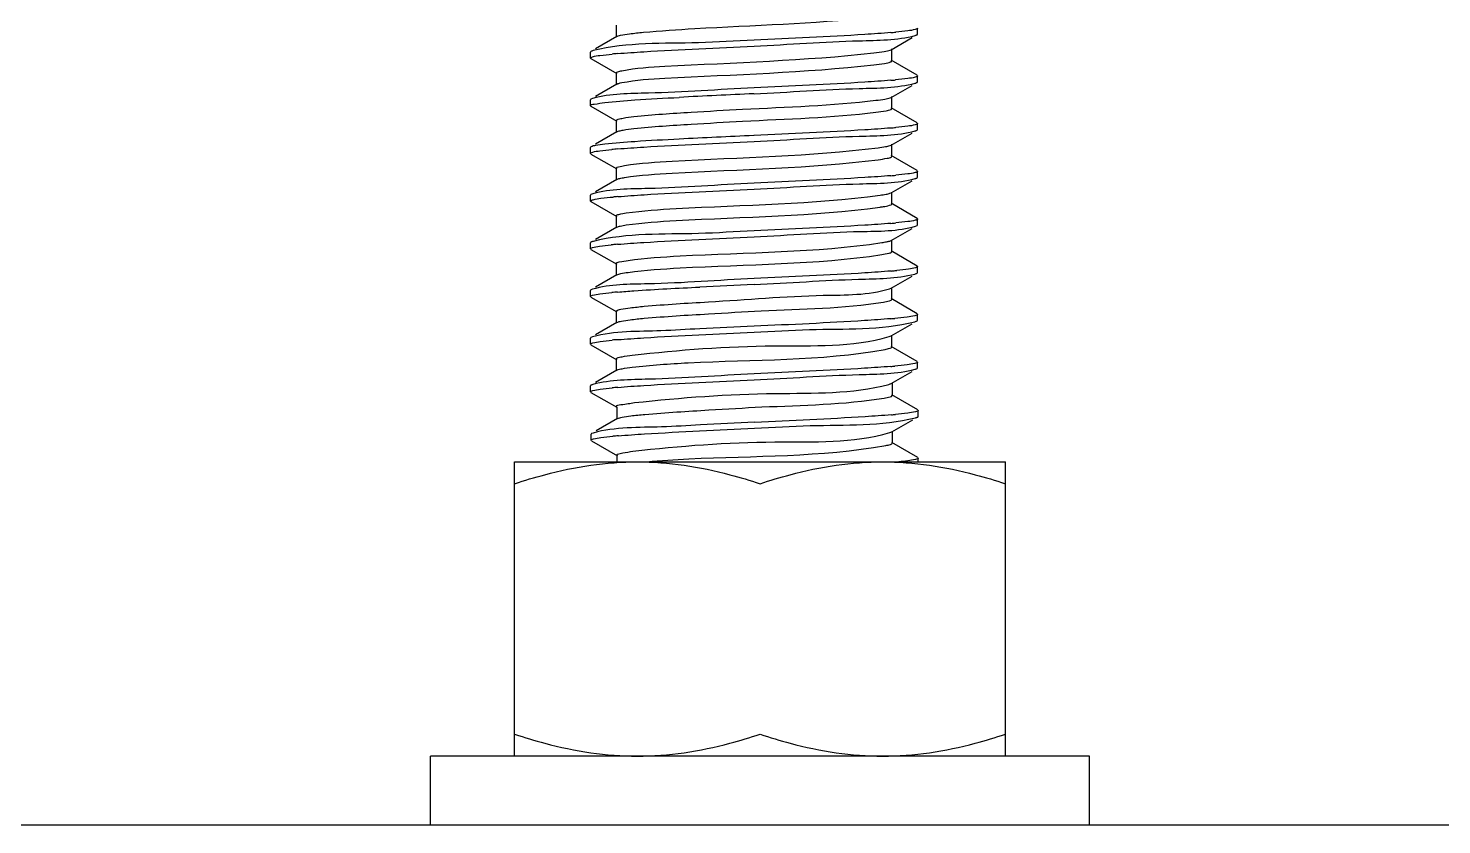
# Model space of a CAD drawing. Extents: x 1247970 to 1725648, y 860327 to 1277876.
# Drawn here: x 1322383.9 to 1322647.8, y 1199213.2 to 1199362 of the extents above; entities that cross this region are included whole.
import ezdxf

# ---------------------------------------------------------------- set-up
doc = ezdxf.new("R2010")
doc.units = 0
doc.header["$LTSCALE"] = 1000
doc.header["$MEASUREMENT"] = 0
doc.layers.get('0').update_dxf_attribs({"color": 254})
doc.layers.add('TK', color=4, linetype='Continuous')

# ---------------------------------------------------------------- blocks, each defined once
blk = doc.blocks.new('A$C7BF01818')
at = {"linetype": 'Continuous'}
for p, q in [((1830, 5873.05), (1830, 5870.81)), ((1886.15, 5871.24), (1886.25, 5871.36)), ((1886.25, 5871.36), (1886.25, 5872.47)), ((1830.12, 5870.94), (1826.13, 5868.63)), ((1881.16, 5868.39), (1881.3, 5868.46)), ((1881.3, 5868.46), (1885.22, 5870.71)), ((1881.42, 5866.35), (1881.42, 5868.59)), ((1825.27, 5868.13), (1825.17, 5868.02)), ((1825.17, 5866.9), (1825.17, 5868.02)), ((1825.27, 5866.79), (1825.17, 5866.9)), ((1825.27, 5866.79), (1830.12, 5864)), ((1886.15, 5863.68), (1881.3, 5866.49)), ((1830, 5864.14), (1830, 5861.9)), ((1886.15, 5863.68), (1886.25, 5863.56)), ((1886.25, 5862.45), (1886.25, 5863.56)), ((1830.12, 5862.03), (1826.13, 5859.72)), ((1881.3, 5859.55), (1885.22, 5861.8)), ((1886.15, 5862.34), (1886.25, 5862.45)), ((1825.27, 5859.22), (1825.17, 5859.11)), ((1825.17, 5858), (1825.17, 5859.11)), ((1825.27, 5857.88), (1825.17, 5858)), ((1825.59, 5859.34), (1825.27, 5859.22)), ((1881.14, 5859.48), (1881.3, 5859.55)), ((1881.42, 5857.45), (1881.42, 5859.69)), ((1825.27, 5857.88), (1830.12, 5855.1)), ((1886.15, 5854.77), (1881.3, 5857.58)), ((1881.41, 5857.41), (1881.42, 5857.45)), ((1830.12, 5853.13), (1826.13, 5850.81)), ((1830, 5855.23), (1830, 5852.99)), ((1881.3, 5850.64), (1885.22, 5852.89)), ((1886.15, 5854.77), (1886.25, 5854.65)), ((1886.15, 5853.43), (1886.25, 5853.54)), ((1886.25, 5853.54), (1886.25, 5854.65)), ((1825.27, 5850.31), (1825.17, 5850.2)), ((1825.17, 5849.09), (1825.17, 5850.2)), ((1881.12, 5850.56), (1881.3, 5850.64)), ((1881.42, 5848.54), (1881.42, 5850.78)), ((1825.27, 5848.97), (1825.17, 5849.09)), ((1825.27, 5848.97), (1830.12, 5846.19)), ((1886.15, 5845.86), (1881.3, 5848.67)), ((1881.37, 5848.45), (1881.42, 5848.54)), ((1830, 5846.32), (1830, 5844.08)), ((1886.15, 5845.86), (1886.25, 5845.75)), ((1886.25, 5844.63), (1886.25, 5845.75)), ((1830.12, 5844.22), (1826.13, 5841.9)), ((1881.3, 5841.73), (1885.22, 5843.98)), ((1886.15, 5844.52), (1886.25, 5844.63)), ((1825.27, 5841.41), (1825.17, 5841.29)), ((1825.17, 5840.18), (1825.17, 5841.29)), ((1825.27, 5840.07), (1825.17, 5840.18)), ((1825.6, 5841.53), (1825.27, 5841.41)), ((1825.27, 5840.07), (1830.12, 5837.28)), ((1881.09, 5841.64), (1881.3, 5841.73)), ((1886.15, 5836.95), (1881.3, 5839.76)), ((1881.42, 5839.63), (1881.42, 5841.87)), ((1830, 5837.42), (1830, 5835.18)), ((1886.15, 5836.95), (1886.25, 5836.84)), ((1886.25, 5835.73), (1886.25, 5836.84)), ((1830.12, 5835.31), (1826.13, 5833)), ((1881.3, 5832.82), (1885.22, 5835.07)), ((1885.87, 5835.5), (1886.15, 5835.61)), ((1886.15, 5835.61), (1886.25, 5835.73)), ((1825.27, 5832.5), (1825.17, 5832.38)), ((1825.17, 5831.27), (1825.17, 5832.38)), ((1881.05, 5832.72), (1881.3, 5832.82)), ((1881.42, 5830.72), (1881.42, 5832.96)), ((1825.27, 5831.16), (1825.17, 5831.27)), ((1825.27, 5831.16), (1830.12, 5828.37)), ((1886.15, 5828.04), (1881.3, 5830.86)), ((1830.12, 5826.4), (1826.13, 5824.09)), ((1830, 5828.51), (1830, 5826.27)), ((1886.15, 5828.04), (1886.25, 5827.93)), ((1886.15, 5826.7), (1886.25, 5826.82)), ((1886.25, 5826.82), (1886.25, 5827.93)), ((1825.27, 5823.59), (1825.17, 5823.47)), ((1825.55, 5823.7), (1825.27, 5823.59)), ((1881.01, 5823.8), (1881.3, 5823.92)), ((1881.3, 5823.92), (1885.22, 5826.17)), ((1881.42, 5821.81), (1881.42, 5824.05)), ((1825.17, 5822.36), (1825.17, 5823.48)), ((1825.27, 5822.25), (1825.17, 5822.36)), ((1825.27, 5822.25), (1830.12, 5819.46)), ((1886.15, 5819.14), (1881.3, 5821.95)), ((1830, 5819.6), (1830, 5817.36)), ((1886.15, 5819.14), (1886.25, 5819.02)), ((1886.25, 5817.91), (1886.25, 5819.02)), ((1830.12, 5817.49), (1826.13, 5815.18)), ((1881.3, 5815.01), (1885.22, 5817.26)), ((1886.15, 5817.8), (1886.25, 5817.91)), ((1825.27, 5814.68), (1825.17, 5814.57)), ((1825.17, 5813.46), (1825.17, 5814.57)), ((1825.27, 5813.34), (1825.17, 5813.46)), ((1825.59, 5814.8), (1825.27, 5814.68)), ((1825.27, 5813.34), (1830.12, 5810.55)), ((1880.94, 5814.87), (1881.3, 5815.01)), ((1886.15, 5810.23), (1881.3, 5813.04)), ((1881.42, 5812.91), (1881.42, 5815.14)), ((1830, 5810.69), (1830, 5808.45)), ((1830.12, 5808.59), (1826.13, 5806.27)), ((1881.3, 5806.1), (1885.22, 5808.35)), ((1886.15, 5810.23), (1886.25, 5810.11)), ((1886.15, 5808.89), (1886.25, 5809)), ((1886.25, 5809), (1886.25, 5810.11)), ((1825.27, 5805.77), (1825.17, 5805.66)), ((1825.17, 5804.55), (1825.17, 5805.66)), ((1881.54, 5803.86), (1881.54, 5806.1)), ((1825.27, 5804.43), (1825.17, 5804.55)), ((1825.27, 5804.43), (1830.12, 5801.65)), ((1886.27, 5801.18), (1881.42, 5804)), ((1830.12, 5801.65), (1830.12, 5799.41)), ((1886.27, 5801.18), (1886.37, 5801.07)), ((1886.27, 5799.84), (1886.37, 5799.96)), ((1886.37, 5799.96), (1886.37, 5801.07)), ((1830.24, 5799.54), (1826.25, 5797.23)), ((1881.42, 5797.06), (1885.34, 5799.31)), ((1825.39, 5796.73), (1825.29, 5796.61)), ((1825.29, 5795.5), (1825.29, 5796.61)), ((1825.39, 5795.39), (1825.29, 5795.5)), ((1825.7, 5796.85), (1825.39, 5796.73)), ((1825.39, 5795.39), (1830.24, 5792.6)), ((1881.06, 5796.92), (1881.41, 5797.06)), ((1886.27, 5792.27), (1881.42, 5795.09)), ((1881.54, 5794.95), (1881.54, 5797.19)), ((1830.12, 5792.74), (1830.12, 5791.47)), ((1886.27, 5792.27), (1886.37, 5792.16)), ((1886.37, 5791.47), (1886.37, 5792.16)), ((1811.03, 5736.49), (1811.03, 5791.47)), ((1811.03, 5791.47), (1902.64, 5791.47)), ((1902.64, 5736.49), (1902.64, 5791.47)), ((1795.31, 5723.67), (1795.31, 5736.49)), ((1918.37, 5736.49), (1795.31, 5736.49)), ((1918.37, 5723.67), (1918.37, 5736.49)), ((-2496.53, 5723.67), (2084.78, 5723.67))]:
    blk.add_line(p, q, dxfattribs=at)
for centre, radius, start, end in [((1871.03, 5992.54), 121.32, 274.8447, 275.0439), ((1872.58, 5974.94), 103.65, 275.0425, 275.306), ((1838.76, 5765.33), 102.76, 95.045, 95.3306), ((1840.58, 5744.64), 123.53, 94.7926, 95.0455), ((1871.02, 5983.75), 121.44, 274.8435, 275.0418), ((1872.54, 5966.47), 104.1, 275.0407, 275.2943), ((1965.74, 3432.72), 2430, 92.59531, 92.92463), ((1871.02, 5974.78), 121.38, 274.844, 275.0429), ((1872.56, 5957.34), 103.87, 275.0416, 275.3003), ((1965.74, 3424.92), 2430, 92.59531, 92.92463), ((1838.65, 5748.69), 101.57, 95.0493, 95.3633), ((1840.56, 5727.03), 123.32, 94.7938, 95.0506), ((1871.02, 5965.87), 121.38, 274.8441, 275.0431), ((1872.57, 5948.38), 103.82, 275.0418, 275.3018), ((1839.21, 5733.58), 107.8, 95.0234, 95.2041), ((1840.71, 5716.41), 125.04, 94.7782, 95.0216), ((1875.68, 5865.24), 26.43, 277.7394, 279.139), ((1871.05, 5956.71), 121.13, 274.8465, 275.0476), ((1872.66, 5938.5), 102.84, 275.0458, 275.3274), ((1838.41, 5733.54), 98.9, 95.0604, 95.4368), ((1840.5, 5710.02), 122.51, 94.8019, 95.0637), ((1871.16, 5946.53), 119.85, 274.86, 275.0688), ((1873.05, 5925.23), 98.46, 275.0636, 275.4477), ((2023.16, 2178.41), 3650.03, 92.62941, 92.78857), ((1838.65, 5722), 101.54, 95.0522, 95.3634), ((1840.54, 5700.68), 122.94, 94.7978, 95.0535), ((2023.16, 2170.61), 3650.03, 92.62941, 92.78857), ((1870.91, 5940.41), 122.64, 274.8306, 275.0234), ((1872.19, 5925.84), 108.02, 275.024, 275.1972), ((1838.84, 5710.95), 103.7, 95.0408, 95.3066), ((1840.61, 5690.86), 123.85, 94.7892, 95.0408), ((1870.93, 5931.27), 122.42, 274.8332, 275.027), ((1872.26, 5916.15), 107.24, 275.0273, 275.2163), ((1838.85, 5701.9), 103.83, 95.0403, 95.3029), ((1840.61, 5681.94), 123.87, 94.7894, 95.0402), ((1871.03, 5922.45), 122.64, 274.8306, 275.0234), ((1872.31, 5907.89), 108.02, 275.024, 275.1972), ((2023.28, 2152.66), 3650.03, 92.62941, 92.78857), ((1838.96, 5692.99), 103.7, 95.0408, 95.3066), ((1840.73, 5672.91), 123.85, 94.7892, 95.0408)]:
    blk.add_arc(centre, radius, start, end, dxfattribs=at)
for points, knots in [([(1835.06, 5871.71), (1838.25, 5872.01), (1852.43, 5872.95), (1866.66, 5873.33), (1877.61, 5874.48)], [0, 0, 0, 0, 0.225497, 1, 1, 1, 1]), ([(1830.12, 5870.94), (1830.2, 5870.99), (1830.42, 5871.07), (1830.65, 5871.13), (1830.78, 5871.16)], [0, 0, 0, 0, 0.400712, 1, 1, 1, 1]), ([(1830.78, 5871.16), (1831.34, 5871.28), (1832.77, 5871.48), (1834.2, 5871.63), (1835.06, 5871.71)], [0, 0, 0, 0, 0.398732, 1, 1, 1, 1]), ([(1881.28, 5871.65), (1879.65, 5871.51), (1871.13, 5870.93), (1862.61, 5870.56), (1855.71, 5870.24)], [0, 0, 0, 0, 0.191213, 1, 1, 1, 1]), ([(1855.71, 5869.13), (1862.25, 5869.44), (1872.21, 5870.22), (1882.4, 5870.21), (1885.78, 5871.11)], [0, 0, 0, 0, 0.651805, 1, 1, 1, 1]), ([(1885.79, 5872.22), (1885.34, 5872.1), (1884.13, 5871.93), (1882.92, 5871.8), (1882.17, 5871.73)], [0, 0, 0, 0, 0.382554, 1, 1, 1, 1]), ([(1885.78, 5871.11), (1885.86, 5871.13), (1885.98, 5871.17), (1886.1, 5871.22), (1886.15, 5871.24)], [0, 0, 0, 0, 0.580825, 1, 1, 1, 1]), ([(1886.25, 5872.47), (1886.25, 5872.41), (1886.06, 5872.29), (1885.91, 5872.25), (1885.79, 5872.22)], [0, 0, 0, 0, 0.314891, 1, 1, 1, 1]), ([(1855.71, 5870.24), (1852.26, 5870.08), (1842.29, 5869.41), (1832.08, 5869.87), (1825.7, 5868.28)], [0, 0, 0, 0, 0.344675, 1, 1, 1, 1]), ([(1830.26, 5867.74), (1831.89, 5867.87), (1840.37, 5868.44), (1848.85, 5868.81), (1855.71, 5869.13)], [0, 0, 0, 0, 0.192108, 1, 1, 1, 1]), ([(1825.17, 5866.9), (1825.17, 5866.96), (1825.34, 5867.07), (1825.48, 5867.11), (1825.59, 5867.14)], [0, 0, 0, 0, 0.318269, 1, 1, 1, 1]), ([(1825.7, 5868.28), (1825.61, 5868.26), (1825.47, 5868.22), (1825.32, 5868.16), (1825.27, 5868.13)], [0, 0, 0, 0, 0.588708, 1, 1, 1, 1]), ([(1825.59, 5867.14), (1826.04, 5867.27), (1827.25, 5867.44), (1828.46, 5867.57), (1829.21, 5867.64)], [0, 0, 0, 0, 0.379028, 1, 1, 1, 1]), ([(1831.01, 5864.54), (1833.66, 5865.06), (1849.42, 5865.99), (1865.12, 5866.42), (1878.06, 5867.86)], [0, 0, 0, 0, 0.171873, 1, 1, 1, 1]), ([(1878.06, 5867.86), (1878.72, 5867.93), (1879.76, 5868.07), (1880.8, 5868.25), (1881.16, 5868.39)], [0, 0, 0, 0, 0.633639, 1, 1, 1, 1]), ([(1878.06, 5865.62), (1878.74, 5865.7), (1879.79, 5865.84), (1880.86, 5866.02), (1881.21, 5866.17)], [0, 0, 0, 0, 0.641712, 1, 1, 1, 1]), ([(1881.21, 5866.17), (1881.27, 5866.2), (1881.35, 5866.24), (1881.42, 5866.32), (1881.42, 5866.35)], [0, 0, 0, 0, 0.633121, 1, 1, 1, 1]), ([(1830.01, 5864.14), (1830.01, 5864.25), (1830.46, 5864.42), (1830.76, 5864.49), (1831.01, 5864.54)], [0, 0, 0, 0, 0.292633, 1, 1, 1, 1]), ([(1831.01, 5862.3), (1833.66, 5862.83), (1849.42, 5863.75), (1865.12, 5864.18), (1878.06, 5865.62)], [0, 0, 0, 0, 0.171873, 1, 1, 1, 1]), ([(1885.78, 5863.31), (1885.33, 5863.19), (1884.12, 5863.02), (1882.9, 5862.89), (1882.15, 5862.82)], [0, 0, 0, 0, 0.382619, 1, 1, 1, 1]), ([(1886.25, 5863.56), (1886.25, 5863.5), (1886.06, 5863.39), (1885.9, 5863.35), (1885.78, 5863.31)], [0, 0, 0, 0, 0.314645, 1, 1, 1, 1]), ([(1855.71, 5861.33), (1849.14, 5861.03), (1839.17, 5860.21), (1828.95, 5860.28), (1825.59, 5859.34)], [0, 0, 0, 0, 0.654032, 1, 1, 1, 1]), ([(1830.12, 5862.03), (1830.23, 5862.1), (1830.53, 5862.19), (1830.83, 5862.26), (1831.01, 5862.3)], [0, 0, 0, 0, 0.38808, 1, 1, 1, 1]), ([(1881.27, 5862.74), (1879.65, 5862.6), (1871.13, 5862.02), (1862.6, 5861.65), (1855.71, 5861.33)], [0, 0, 0, 0, 0.191241, 1, 1, 1, 1]), ([(1855.71, 5860.22), (1862.25, 5860.53), (1872.21, 5861.31), (1882.41, 5861.3), (1885.79, 5862.2)], [0, 0, 0, 0, 0.651848, 1, 1, 1, 1]), ([(1885.79, 5862.2), (1885.86, 5862.22), (1885.98, 5862.26), (1886.1, 5862.31), (1886.15, 5862.34)], [0, 0, 0, 0, 0.580747, 1, 1, 1, 1]), ([(1825.17, 5858), (1825.16, 5858.24), (1826.54, 5858.33), (1827.19, 5858.52), (1827.86, 5858.6)], [0, 0, 0, 0, 0.267629, 1, 1, 1, 1]), ([(1843.97, 5856.79), (1847.16, 5856.98), (1858.67, 5857.67), (1870.21, 5858.02), (1878.48, 5859)], [0, 0, 0, 0, 0.277799, 1, 1, 1, 1]), ([(1878.48, 5859), (1879.04, 5859.07), (1879.93, 5859.19), (1880.83, 5859.36), (1881.14, 5859.48)], [0, 0, 0, 0, 0.625213, 1, 1, 1, 1]), ([(1830, 5855.23), (1830.01, 5855.36), (1830.6, 5855.54), (1830.95, 5855.62), (1831.27, 5855.68)], [0, 0, 0, 0, 0.286497, 1, 1, 1, 1]), ([(1831.27, 5855.68), (1831.94, 5855.8), (1836.16, 5856.32), (1840.4, 5856.56), (1843.97, 5856.79)], [0, 0, 0, 0, 0.159186, 1, 1, 1, 1]), ([(1843.97, 5854.55), (1847.16, 5854.74), (1858.67, 5855.43), (1870.21, 5855.78), (1878.48, 5856.76)], [0, 0, 0, 0, 0.277799, 1, 1, 1, 1]), ([(1878.48, 5856.76), (1879.11, 5856.84), (1880.04, 5856.99), (1881.02, 5857.15), (1881.31, 5857.31)], [0, 0, 0, 0, 0.658243, 1, 1, 1, 1]), ([(1881.31, 5857.31), (1881.33, 5857.33), (1881.37, 5857.36), (1881.4, 5857.39), (1881.41, 5857.41)], [0, 0, 0, 0, 0.576083, 1, 1, 1, 1]), ([(1830.12, 5853.13), (1830.25, 5853.2), (1830.64, 5853.32), (1831.03, 5853.4), (1831.27, 5853.44)], [0, 0, 0, 0, 0.377708, 1, 1, 1, 1]), ([(1831.27, 5853.44), (1831.94, 5853.56), (1836.16, 5854.08), (1840.4, 5854.32), (1843.97, 5854.55)], [0, 0, 0, 0, 0.159186, 1, 1, 1, 1]), ([(1881.27, 5853.83), (1879.65, 5853.69), (1871.13, 5853.12), (1862.61, 5852.75), (1855.71, 5852.43)], [0, 0, 0, 0, 0.191226, 1, 1, 1, 1]), ([(1855.71, 5851.32), (1862.25, 5851.62), (1872.21, 5852.4), (1882.4, 5852.39), (1885.78, 5853.29)], [0, 0, 0, 0, 0.651775, 1, 1, 1, 1]), ([(1885.79, 5854.41), (1885.33, 5854.29), (1884.12, 5854.11), (1882.91, 5853.98), (1882.16, 5853.91)], [0, 0, 0, 0, 0.382661, 1, 1, 1, 1]), ([(1885.78, 5853.29), (1885.86, 5853.31), (1885.98, 5853.35), (1886.1, 5853.4), (1886.15, 5853.43)], [0, 0, 0, 0, 0.580924, 1, 1, 1, 1]), ([(1886.25, 5854.65), (1886.25, 5854.6), (1886.06, 5854.48), (1885.9, 5854.44), (1885.79, 5854.41)], [0, 0, 0, 0, 0.314668, 1, 1, 1, 1]), ([(1827.86, 5850.8), (1827.28, 5850.73), (1826.42, 5850.6), (1825.53, 5850.46), (1825.27, 5850.31)], [0, 0, 0, 0, 0.660141, 1, 1, 1, 1]), ([(1830.26, 5849.92), (1831.88, 5850.06), (1840.36, 5850.63), (1848.85, 5851), (1855.71, 5851.32)], [0, 0, 0, 0, 0.192043, 1, 1, 1, 1]), ([(1831.56, 5846.82), (1834.5, 5847.29), (1850.3, 5848.32), (1866.14, 5848.52), (1878.87, 5850.14)], [0, 0, 0, 0, 0.188325, 1, 1, 1, 1]), ([(1878.87, 5850.14), (1879.34, 5850.2), (1880.09, 5850.31), (1880.84, 5850.46), (1881.12, 5850.56)], [0, 0, 0, 0, 0.615479, 1, 1, 1, 1]), ([(1825.17, 5849.09), (1825.17, 5849.14), (1825.34, 5849.26), (1825.49, 5849.3), (1825.6, 5849.33)], [0, 0, 0, 0, 0.318167, 1, 1, 1, 1]), ([(1825.6, 5849.33), (1826.04, 5849.45), (1827.23, 5849.62), (1828.42, 5849.75), (1829.15, 5849.82)], [0, 0, 0, 0, 0.380348, 1, 1, 1, 1]), ([(1831.56, 5844.58), (1834.5, 5845.05), (1850.3, 5846.08), (1866.14, 5846.28), (1878.87, 5847.9)], [0, 0, 0, 0, 0.188325, 1, 1, 1, 1]), ([(1878.87, 5847.9), (1879.45, 5847.97), (1880.25, 5848.13), (1881.17, 5848.27), (1881.37, 5848.45)], [0, 0, 0, 0, 0.67832, 1, 1, 1, 1]), ([(1830, 5846.32), (1830.01, 5846.48), (1830.75, 5846.65), (1831.17, 5846.76), (1831.56, 5846.82)], [0, 0, 0, 0, 0.281229, 1, 1, 1, 1]), ([(1881.27, 5844.92), (1879.65, 5844.79), (1871.13, 5844.21), (1862.61, 5843.84), (1855.71, 5843.52)], [0, 0, 0, 0, 0.191221, 1, 1, 1, 1]), ([(1885.78, 5845.5), (1885.33, 5845.38), (1884.12, 5845.2), (1882.91, 5845.07), (1882.16, 5845)], [0, 0, 0, 0, 0.38284, 1, 1, 1, 1]), ([(1886.25, 5845.75), (1886.25, 5845.69), (1886.06, 5845.57), (1885.9, 5845.53), (1885.78, 5845.5)], [0, 0, 0, 0, 0.314522, 1, 1, 1, 1]), ([(1855.71, 5843.52), (1849.14, 5843.21), (1839.18, 5842.4), (1828.96, 5842.46), (1825.6, 5841.53)], [0, 0, 0, 0, 0.653711, 1, 1, 1, 1]), ([(1830.12, 5844.22), (1830.28, 5844.31), (1830.77, 5844.44), (1831.25, 5844.53), (1831.56, 5844.58)], [0, 0, 0, 0, 0.368513, 1, 1, 1, 1]), ([(1830.3, 5841.01), (1831.92, 5841.15), (1840.39, 5841.72), (1848.87, 5842.09), (1855.71, 5842.41)], [0, 0, 0, 0, 0.192374, 1, 1, 1, 1]), ([(1855.71, 5842.41), (1862.27, 5842.71), (1872.23, 5843.51), (1882.43, 5843.48), (1885.8, 5844.39)], [0, 0, 0, 0, 0.652739, 1, 1, 1, 1]), ([(1885.8, 5844.39), (1885.87, 5844.41), (1885.99, 5844.45), (1886.11, 5844.49), (1886.15, 5844.52)], [0, 0, 0, 0, 0.578801, 1, 1, 1, 1]), ([(1825.17, 5840.18), (1825.17, 5840.24), (1825.39, 5840.37), (1825.56, 5840.41), (1825.7, 5840.44)], [0, 0, 0, 0, 0.309938, 1, 1, 1, 1]), ([(1825.7, 5840.44), (1826.17, 5840.56), (1827.42, 5840.74), (1828.66, 5840.87), (1829.43, 5840.94)], [0, 0, 0, 0, 0.386704, 1, 1, 1, 1]), ([(1831.87, 5837.96), (1834.95, 5838.41), (1850.76, 5839.47), (1866.64, 5839.56), (1879.24, 5841.28)], [0, 0, 0, 0, 0.196506, 1, 1, 1, 1]), ([(1879.24, 5841.28), (1879.61, 5841.33), (1880.24, 5841.43), (1880.86, 5841.56), (1881.09, 5841.64)], [0, 0, 0, 0, 0.604097, 1, 1, 1, 1]), ([(1879.88, 5839.14), (1880.26, 5839.2), (1880.68, 5839.3), (1881.42, 5839.48), (1881.42, 5839.63)], [0, 0, 0, 0, 0.718708, 1, 1, 1, 1]), ([(1830, 5837.42), (1830, 5837.6), (1830.91, 5837.77), (1831.4, 5837.89), (1831.87, 5837.96)], [0, 0, 0, 0, 0.27736, 1, 1, 1, 1]), ([(1831.87, 5835.72), (1834.95, 5836.17), (1850.76, 5837.23), (1866.64, 5837.32), (1879.24, 5839.04)], [0, 0, 0, 0, 0.196506, 1, 1, 1, 1]), ([(1886.25, 5836.84), (1886.25, 5836.78), (1886.07, 5836.66), (1885.92, 5836.63), (1885.8, 5836.59)], [0, 0, 0, 0, 0.316275, 1, 1, 1, 1]), ([(1855.71, 5834.61), (1852.26, 5834.45), (1842.28, 5833.77), (1832.07, 5834.24), (1825.7, 5832.65)], [0, 0, 0, 0, 0.344792, 1, 1, 1, 1]), ([(1830.12, 5835.31), (1830.31, 5835.42), (1830.91, 5835.56), (1831.49, 5835.66), (1831.87, 5835.72)], [0, 0, 0, 0, 0.360831, 1, 1, 1, 1]), ([(1881.28, 5836.02), (1879.65, 5835.88), (1871.14, 5835.3), (1862.61, 5834.93), (1855.71, 5834.61)], [0, 0, 0, 0, 0.19116, 1, 1, 1, 1]), ([(1855.71, 5833.5), (1862.32, 5833.81), (1872.29, 5834.66), (1882.55, 5834.52), (1885.87, 5835.5)], [0, 0, 0, 0, 0.656528, 1, 1, 1, 1]), ([(1885.8, 5836.59), (1885.36, 5836.47), (1884.15, 5836.3), (1882.95, 5836.17), (1882.21, 5836.1)], [0, 0, 0, 0, 0.381517, 1, 1, 1, 1]), ([(1825.7, 5832.65), (1825.61, 5832.63), (1825.46, 5832.59), (1825.32, 5832.53), (1825.27, 5832.5)], [0, 0, 0, 0, 0.58834, 1, 1, 1, 1]), ([(1825.55, 5831.5), (1825.98, 5831.62), (1827.14, 5831.79), (1828.31, 5831.92), (1829.03, 5831.99)], [0, 0, 0, 0, 0.376768, 1, 1, 1, 1]), ([(1830.24, 5832.1), (1831.87, 5832.24), (1840.35, 5832.81), (1848.85, 5833.18), (1855.71, 5833.5)], [0, 0, 0, 0, 0.191906, 1, 1, 1, 1]), ([(1832.21, 5829.1), (1835.42, 5829.54), (1851.23, 5830.61), (1867.13, 5830.57), (1879.58, 5832.42)], [0, 0, 0, 0, 0.204682, 1, 1, 1, 1]), ([(1879.58, 5832.42), (1879.87, 5832.47), (1880.37, 5832.55), (1880.86, 5832.66), (1881.05, 5832.72)], [0, 0, 0, 0, 0.59072, 1, 1, 1, 1]), ([(1825.17, 5831.27), (1825.17, 5831.32), (1825.32, 5831.43), (1825.46, 5831.47), (1825.55, 5831.5)], [0, 0, 0, 0, 0.32287, 1, 1, 1, 1]), ([(1830, 5828.51), (1830, 5828.72), (1831.1, 5828.87), (1831.66, 5829.02), (1832.21, 5829.1)], [0, 0, 0, 0, 0.274275, 1, 1, 1, 1]), ([(1832.21, 5826.86), (1835.42, 5827.3), (1851.23, 5828.37), (1867.13, 5828.33), (1879.58, 5830.18)], [0, 0, 0, 0, 0.204682, 1, 1, 1, 1]), ([(1879.58, 5830.18), (1880.04, 5830.25), (1880.52, 5830.37), (1881.42, 5830.54), (1881.42, 5830.72)], [0, 0, 0, 0, 0.72235, 1, 1, 1, 1]), ([(1830.12, 5826.4), (1830.34, 5826.53), (1831.06, 5826.68), (1831.75, 5826.8), (1832.21, 5826.86)], [0, 0, 0, 0, 0.354191, 1, 1, 1, 1]), ([(1881.31, 5827.11), (1879.68, 5826.97), (1871.16, 5826.39), (1862.62, 5826.02), (1855.71, 5825.7)], [0, 0, 0, 0, 0.190901, 1, 1, 1, 1]), ([(1855.71, 5824.59), (1862.21, 5824.89), (1872.16, 5825.64), (1882.31, 5825.7), (1885.73, 5826.55)], [0, 0, 0, 0, 0.648923, 1, 1, 1, 1]), ([(1885.87, 5827.71), (1885.45, 5827.58), (1884.29, 5827.41), (1883.13, 5827.28), (1882.4, 5827.21)], [0, 0, 0, 0, 0.376351, 1, 1, 1, 1]), ([(1885.73, 5826.55), (1885.81, 5826.58), (1885.96, 5826.62), (1886.1, 5826.67), (1886.15, 5826.7)], [0, 0, 0, 0, 0.587102, 1, 1, 1, 1]), ([(1886.25, 5827.93), (1886.25, 5827.88), (1886.1, 5827.77), (1885.97, 5827.73), (1885.87, 5827.71)], [0, 0, 0, 0, 0.32353, 1, 1, 1, 1]), ([(1855.71, 5825.7), (1849.11, 5825.4), (1839.14, 5824.55), (1828.88, 5824.67), (1825.55, 5823.7)], [0, 0, 0, 0, 0.656205, 1, 1, 1, 1]), ([(1830.25, 5823.19), (1831.27, 5823.28), (1836.38, 5823.65), (1841.49, 5823.91), (1845.58, 5824.11)], [0, 0, 0, 0, 0.199171, 1, 1, 1, 1]), ([(1847.19, 5821.35), (1854.34, 5821.76), (1865.5, 5822.81), (1877.05, 5822.57), (1881.01, 5823.8)], [0, 0, 0, 0, 0.633649, 1, 1, 1, 1]), ([(1825.17, 5822.36), (1825.17, 5822.42), (1825.34, 5822.53), (1825.48, 5822.57), (1825.59, 5822.6)], [0, 0, 0, 0, 0.319168, 1, 1, 1, 1]), ([(1825.59, 5822.6), (1826.02, 5822.72), (1827.22, 5822.9), (1828.41, 5823.03), (1829.16, 5823.1)], [0, 0, 0, 0, 0.379009, 1, 1, 1, 1]), ([(1832.58, 5820.24), (1833.45, 5820.35), (1838.31, 5820.83), (1843.19, 5821.11), (1847.19, 5821.35)], [0, 0, 0, 0, 0.179558, 1, 1, 1, 1]), ([(1847.19, 5819.11), (1850.48, 5819.3), (1861.37, 5819.98), (1872.36, 5820.1), (1879.89, 5821.32)], [0, 0, 0, 0, 0.301734, 1, 1, 1, 1]), ([(1879.89, 5821.32), (1880.27, 5821.38), (1880.69, 5821.48), (1881.41, 5821.66), (1881.42, 5821.81)], [0, 0, 0, 0, 0.718381, 1, 1, 1, 1]), ([(1830, 5819.6), (1830, 5819.61), (1830.01, 5819.65), (1830.04, 5819.67), (1830.05, 5819.69)], [0, 0, 0, 0, 0.443731, 1, 1, 1, 1]), ([(1830.05, 5819.69), (1830.26, 5819.87), (1831.18, 5820.01), (1832, 5820.17), (1832.58, 5820.24)], [0, 0, 0, 0, 0.323759, 1, 1, 1, 1]), ([(1832.58, 5818), (1833.45, 5818.11), (1838.31, 5818.59), (1843.19, 5818.87), (1847.19, 5819.11)], [0, 0, 0, 0, 0.179558, 1, 1, 1, 1]), ([(1885.73, 5818.76), (1885.25, 5818.64), (1884, 5818.46), (1882.75, 5818.33), (1881.98, 5818.26)], [0, 0, 0, 0, 0.386233, 1, 1, 1, 1]), ([(1886.25, 5819.02), (1886.25, 5818.96), (1886.03, 5818.83), (1885.86, 5818.79), (1885.73, 5818.76)], [0, 0, 0, 0, 0.310035, 1, 1, 1, 1]), ([(1845.58, 5816.32), (1843.17, 5816.2), (1836.53, 5815.7), (1829.7, 5815.96), (1825.59, 5814.8)], [0, 0, 0, 0, 0.361235, 1, 1, 1, 1]), ([(1830.12, 5817.49), (1830.37, 5817.64), (1831.22, 5817.8), (1832.04, 5817.93), (1832.58, 5818)], [0, 0, 0, 0, 0.34864, 1, 1, 1, 1]), ([(1830.27, 5814.29), (1831.9, 5814.42), (1840.37, 5815), (1848.86, 5815.36), (1855.71, 5815.68)], [0, 0, 0, 0, 0.192157, 1, 1, 1, 1]), ([(1881.24, 5818.2), (1879.62, 5818.06), (1871.11, 5817.48), (1862.59, 5817.11), (1855.71, 5816.79)], [0, 0, 0, 0, 0.191468, 1, 1, 1, 1]), ([(1855.71, 5815.68), (1859.16, 5815.84), (1869.14, 5816.52), (1879.35, 5816.05), (1885.72, 5817.65)], [0, 0, 0, 0, 0.344835, 1, 1, 1, 1]), ([(1885.72, 5817.65), (1885.81, 5817.67), (1885.96, 5817.71), (1886.1, 5817.76), (1886.15, 5817.8)], [0, 0, 0, 0, 0.587353, 1, 1, 1, 1]), ([(1825.17, 5813.46), (1825.17, 5813.51), (1825.36, 5813.63), (1825.51, 5813.67), (1825.63, 5813.7)], [0, 0, 0, 0, 0.315052, 1, 1, 1, 1]), ([(1825.63, 5813.7), (1826.08, 5813.82), (1827.29, 5814), (1828.5, 5814.13), (1829.25, 5814.2)], [0, 0, 0, 0, 0.382438, 1, 1, 1, 1]), ([(1832.98, 5811.38), (1841.77, 5812.42), (1857.67, 5813.57), (1874.05, 5812.87), (1880.94, 5814.87)], [0, 0, 0, 0, 0.552171, 1, 1, 1, 1]), ([(1830, 5810.69), (1830, 5810.72), (1830.04, 5810.77), (1830.09, 5810.81), (1830.12, 5810.83)], [0, 0, 0, 0, 0.399646, 1, 1, 1, 1]), ([(1830.12, 5810.83), (1830.41, 5810.99), (1831.4, 5811.15), (1832.34, 5811.3), (1832.98, 5811.38)], [0, 0, 0, 0, 0.343242, 1, 1, 1, 1]), ([(1832.98, 5809.14), (1836.44, 5809.55), (1852.17, 5810.67), (1868.08, 5810.29), (1880.17, 5812.46)], [0, 0, 0, 0, 0.22109, 1, 1, 1, 1]), ([(1880.17, 5812.46), (1880.49, 5812.52), (1880.84, 5812.6), (1881.41, 5812.78), (1881.42, 5812.91)], [0, 0, 0, 0, 0.713352, 1, 1, 1, 1]), ([(1855.71, 5807.89), (1849.16, 5807.58), (1839.2, 5806.79), (1829.01, 5806.81), (1825.63, 5805.91)], [0, 0, 0, 0, 0.652045, 1, 1, 1, 1]), ([(1830.12, 5808.59), (1830.41, 5808.75), (1831.4, 5808.91), (1832.34, 5809.06), (1832.98, 5809.14)], [0, 0, 0, 0, 0.343298, 1, 1, 1, 1]), ([(1881.25, 5809.29), (1879.62, 5809.15), (1871.12, 5808.58), (1862.6, 5808.21), (1855.71, 5807.89)], [0, 0, 0, 0, 0.191422, 1, 1, 1, 1]), ([(1855.71, 5806.77), (1862.25, 5807.08), (1872.2, 5807.86), (1882.39, 5807.86), (1885.77, 5808.75)], [0, 0, 0, 0, 0.651373, 1, 1, 1, 1]), ([(1885.72, 5809.85), (1885.26, 5809.73), (1884.02, 5809.56), (1882.78, 5809.43), (1882.01, 5809.36)], [0, 0, 0, 0, 0.386808, 1, 1, 1, 1]), ([(1886.25, 5810.11), (1886.25, 5810.05), (1886.03, 5809.93), (1885.86, 5809.88), (1885.72, 5809.85)], [0, 0, 0, 0, 0.309978, 1, 1, 1, 1]), ([(1885.77, 5808.75), (1885.85, 5808.77), (1885.98, 5808.81), (1886.1, 5808.86), (1886.15, 5808.89)], [0, 0, 0, 0, 0.581936, 1, 1, 1, 1]), ([(1825.63, 5805.91), (1825.56, 5805.89), (1825.43, 5805.85), (1825.31, 5805.8), (1825.27, 5805.77)], [0, 0, 0, 0, 0.581194, 1, 1, 1, 1]), ([(1825.64, 5804.8), (1826.09, 5804.92), (1827.3, 5805.09), (1828.51, 5805.22), (1829.26, 5805.29)], [0, 0, 0, 0, 0.382722, 1, 1, 1, 1]), ([(1830.27, 5805.38), (1831.9, 5805.52), (1840.37, 5806.09), (1848.86, 5806.46), (1855.71, 5806.77)], [0, 0, 0, 0, 0.192165, 1, 1, 1, 1]), ([(1833.4, 5802.52), (1842.13, 5803.49), (1857.88, 5804.6), (1874.03, 5804.11), (1880.86, 5805.94)], [0, 0, 0, 0, 0.553871, 1, 1, 1, 1]), ([(1880.86, 5805.94), (1880.95, 5805.97), (1881.1, 5806.01), (1881.24, 5806.07), (1881.3, 5806.1)], [0, 0, 0, 0, 0.580141, 1, 1, 1, 1]), ([(1825.17, 5804.55), (1825.17, 5804.6), (1825.36, 5804.72), (1825.52, 5804.76), (1825.64, 5804.8)], [0, 0, 0, 0, 0.314685, 1, 1, 1, 1]), ([(1830.01, 5801.78), (1830, 5802.1), (1831.74, 5802.18), (1832.55, 5802.43), (1833.4, 5802.52)], [0, 0, 0, 0, 0.268468, 1, 1, 1, 1]), ([(1847.3, 5801.15), (1850.6, 5801.35), (1861.49, 5802.03), (1872.48, 5802.15), (1880.01, 5803.37)], [0, 0, 0, 0, 0.301734, 1, 1, 1, 1]), ([(1880.01, 5803.37), (1880.39, 5803.43), (1880.81, 5803.53), (1881.53, 5803.71), (1881.53, 5803.86)], [0, 0, 0, 0, 0.718381, 1, 1, 1, 1]), ([(1830.24, 5799.54), (1830.49, 5799.69), (1831.34, 5799.84), (1832.16, 5799.98), (1832.7, 5800.05)], [0, 0, 0, 0, 0.34864, 1, 1, 1, 1]), ([(1832.7, 5800.05), (1833.57, 5800.16), (1838.43, 5800.64), (1843.31, 5800.92), (1847.3, 5801.15)], [0, 0, 0, 0, 0.179558, 1, 1, 1, 1]), ([(1881.36, 5800.25), (1879.73, 5800.11), (1871.23, 5799.53), (1862.71, 5799.16), (1855.83, 5798.84)], [0, 0, 0, 0, 0.191468, 1, 1, 1, 1]), ([(1885.84, 5800.81), (1885.37, 5800.69), (1884.12, 5800.51), (1882.87, 5800.38), (1882.1, 5800.31)], [0, 0, 0, 0, 0.386233, 1, 1, 1, 1]), ([(1886.37, 5801.07), (1886.37, 5801.01), (1886.15, 5800.88), (1885.98, 5800.84), (1885.84, 5800.81)], [0, 0, 0, 0, 0.310035, 1, 1, 1, 1]), ([(1885.84, 5799.69), (1885.93, 5799.71), (1886.07, 5799.76), (1886.22, 5799.81), (1886.27, 5799.84)], [0, 0, 0, 0, 0.587353, 1, 1, 1, 1]), ([(1845.7, 5798.36), (1843.29, 5798.24), (1836.65, 5797.75), (1829.81, 5798.01), (1825.7, 5796.85)], [0, 0, 0, 0, 0.361235, 1, 1, 1, 1]), ([(1830.39, 5796.33), (1832.02, 5796.47), (1840.49, 5797.04), (1848.98, 5797.41), (1855.83, 5797.73)], [0, 0, 0, 0, 0.192157, 1, 1, 1, 1]), ([(1855.83, 5797.73), (1859.28, 5797.89), (1869.26, 5798.57), (1879.47, 5798.1), (1885.84, 5799.69)], [0, 0, 0, 0, 0.344835, 1, 1, 1, 1]), ([(1825.29, 5795.5), (1825.29, 5795.56), (1825.48, 5795.68), (1825.63, 5795.72), (1825.75, 5795.75)], [0, 0, 0, 0, 0.315052, 1, 1, 1, 1]), ([(1825.75, 5795.75), (1826.2, 5795.87), (1827.41, 5796.04), (1828.62, 5796.18), (1829.37, 5796.24)], [0, 0, 0, 0, 0.382438, 1, 1, 1, 1]), ([(1833.1, 5793.43), (1841.89, 5794.47), (1857.79, 5795.62), (1874.17, 5794.92), (1881.06, 5796.92)], [0, 0, 0, 0, 0.552171, 1, 1, 1, 1]), ([(1880.29, 5794.51), (1880.6, 5794.57), (1880.96, 5794.65), (1881.53, 5794.82), (1881.53, 5794.95)], [0, 0, 0, 0, 0.713352, 1, 1, 1, 1]), ([(1830.12, 5792.74), (1830.12, 5792.76), (1830.16, 5792.82), (1830.21, 5792.85), (1830.24, 5792.87)], [0, 0, 0, 0, 0.399646, 1, 1, 1, 1]), ([(1830.24, 5792.87), (1830.53, 5793.04), (1831.52, 5793.2), (1832.46, 5793.35), (1833.1, 5793.43)], [0, 0, 0, 0, 0.343242, 1, 1, 1, 1]), ([(1835.7, 5791.47), (1838.3, 5791.72), (1853.17, 5792.69), (1868.2, 5792.34), (1880.29, 5794.51)], [0.055365, 0.055365, 0.055365, 0.055365, 0.22109, 1, 1, 1, 1]), ([(1886.37, 5792.16), (1886.37, 5792.1), (1886.15, 5791.97), (1885.98, 5791.93), (1885.84, 5791.9)], [0, 0, 0, 0, 0.309978, 1, 1, 1, 1]), ([(1811.03, 5787.37), (1812.89, 5787.99), (1820.32, 5790.25), (1828.12, 5791.47), (1833.94, 5791.47)], [0, 0, 0, 0, 0.2519, 1, 1, 1, 1]), ([(1833.94, 5791.47), (1839.75, 5791.47), (1847.55, 5790.25), (1854.98, 5787.99), (1856.84, 5787.37)], [0, 0, 0, 0, 0.7481, 1, 1, 1, 1]), ([(1856.84, 5787.37), (1858.69, 5787.99), (1866.13, 5790.25), (1873.92, 5791.47), (1879.74, 5791.47)], [0, 0, 0, 0, 0.2519, 1, 1, 1, 1]), ([(1879.74, 5791.47), (1885.55, 5791.47), (1893.35, 5790.25), (1900.78, 5787.99), (1902.64, 5787.37)], [0, 0, 0, 0, 0.7481, 1, 1, 1, 1]), ([(1885.84, 5791.9), (1885.37, 5791.78), (1884.35, 5791.63), (1883.32, 5791.52), (1882.77, 5791.47)], [0, 0, 0, 0, 0.3868082, 0.8289919, 0.8289919, 0.8289919, 0.8289919]), ([(1811.03, 5740.58), (1812.89, 5739.96), (1820.32, 5737.7), (1828.12, 5736.49), (1833.94, 5736.49)], [0, 0, 0, 0, 0.2519, 1, 1, 1, 1]), ([(1833.94, 5736.49), (1839.75, 5736.49), (1847.55, 5737.7), (1854.98, 5739.96), (1856.84, 5740.58)], [0, 0, 0, 0, 0.7481, 1, 1, 1, 1]), ([(1856.84, 5740.58), (1858.69, 5739.96), (1866.13, 5737.7), (1873.92, 5736.49), (1879.74, 5736.49)], [0, 0, 0, 0, 0.2519, 1, 1, 1, 1]), ([(1879.74, 5736.49), (1885.55, 5736.49), (1893.35, 5737.7), (1900.78, 5739.96), (1902.64, 5740.58)], [0, 0, 0, 0, 0.7481, 1, 1, 1, 1])]:
    blk.add_open_spline(points, degree=3, knots=knots, dxfattribs=at)
for points in [[(1827.86, 5858.6), (1829.72, 5858.81), (1831.6, 5858.94), (1833.47, 5859.07)], [(1833.47, 5859.07), (1836.23, 5859.25), (1838.99, 5859.41), (1841.76, 5859.55)], [(1833.47, 5851.27), (1831.6, 5851.14), (1829.72, 5851.01), (1827.86, 5850.8)], [(1841.76, 5851.75), (1838.99, 5851.61), (1836.23, 5851.46), (1833.47, 5851.27)]]:
    blk.add_open_spline(points, degree=3, dxfattribs=at)

msp = doc.modelspace()

# ---------------------------------------------------------------- block references
at = {"layer": 'TK'}
msp.add_blockref('A$C7BF01818', (1320663.7, 1193489.49), dxfattribs=at)

doc.saveas('drawing.dxf')
